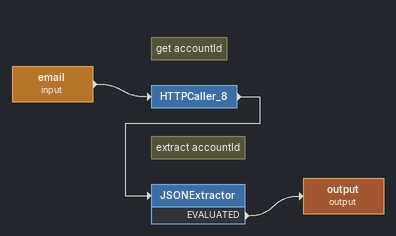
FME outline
email (input)
    -> HTTPCaller_8
Note: get accountId
HTTPCaller_8
    -> JSONExtractor
Note: extract accountId
JSONExtractor
    EVALUATED -> output (output)
output (output)
